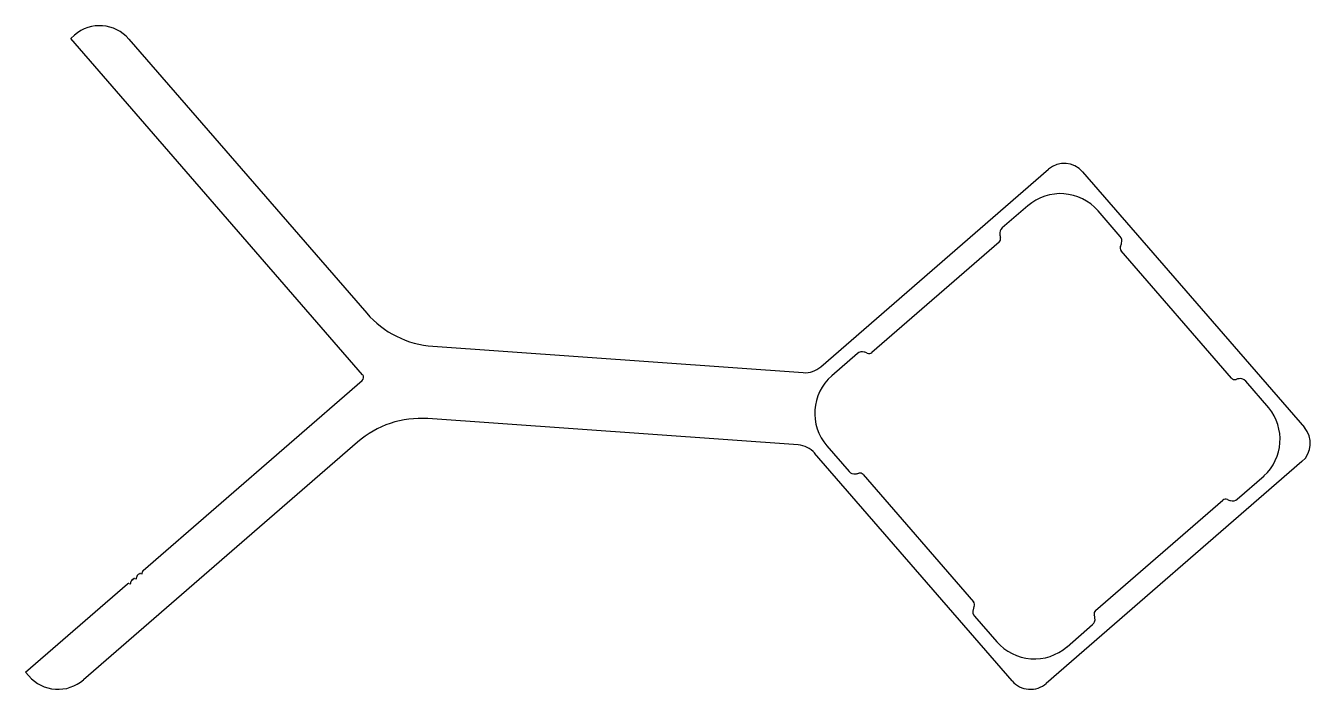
# Model space of a CAD drawing. Header units: inches. Extents: x -77 to 92, y -2 to 85.
import ezdxf

# ---------------------------------------------------------------- set-up
doc = ezdxf.new("R2010")
doc.units = ezdxf.units.IN
doc.header["$MEASUREMENT"] = 0

msp = doc.modelspace()

# ---------------------------------------------------------------- linework, layer by layer
at = {"color": 7, "linetype": 'ByBlock'}
for p, q in [((-71.08, 83.25), (-70.6, 83.67)), ((-32.75, 39.06), (-71.08, 83.25)), ((-63.44, 83.16), (-32.21, 47.17)), ((27.41, 40.13), (57.31, 66.06)), ((61.79, 65.74), (90.91, 32.16)), ((54.58, 61.26), (51.23, 58.35)), ((66.72, 57.25), (63.81, 60.6)), ((50.82, 56.49), (34.12, 42)), ((81.34, 38.65), (66.85, 55.35)), ((-23.52, 42.82), (25.11, 39.36)), ((32.22, 41.87), (28.87, 38.96)), ((-61.58, 13.38), (-32.8, 38.34)), ((86.24, 34.74), (83.2, 38.25)), ((24.43, 29.86), (-24.2, 33.32)), ((-33.42, 30.24), (-69.41, -0.98)), ((52.53, -1.12), (26.6, 28.78)), ((28.21, 29.73), (31.12, 26.38)), ((90.59, 27.69), (57.01, -1.44)), ((32.98, 25.98), (47.47, 9.27)), ((82.1, 22.76), (85.61, 25.8)), ((63.5, 8.13), (80.2, 22.62)), ((-63.19, 11.66), (-63.18, 11.9)), ((-63.09, 12.07), (-62.87, 12.26)), ((-62.87, 12.26), (-63.09, 12.07)), ((-63.09, 12.07), (-62.87, 12.26)), ((-62.87, 12.26), (-63.09, 12.07)), ((-63.09, 12.07), (-62.87, 12.26)), ((-62.87, 12.26), (-62.87, 12.26)), ((-62.69, 12.32), (-62.45, 12.3)), ((-62.44, 12.31), (-62.42, 12.55)), ((-62.34, 12.72), (-62.12, 12.92)), ((-61.93, 12.98), (-61.69, 12.96)), ((-61.68, 12.97), (-61.67, 13.21)), ((-61.58, 13.38), (-61.58, 13.38)), ((-61.58, 13.38), (-61.58, 13.38)), ((-61.58, 13.38), (-61.58, 13.38)), ((-61.58, 13.38), (-61.58, 13.38)), ((-77, 0.01), (-63.63, 11.61)), ((-63.63, 11.61), (-63.63, 11.61)), ((-63.63, 11.61), (-63.63, 11.61)), ((-63.44, 11.67), (-63.2, 11.65)), ((47.6, 7.37), (50.51, 4.02)), ((59.74, 3.36), (63.1, 6.27)), ((-76.58, -0.47), (-77, 0.01))]:
    msp.add_line(p, q, dxfattribs=at)
for centre, radius, start, end in [((-67.27, 79.83), 5.08, 40.9363, 130.9363), ((59.39, 63.66), 3.17, 40.9363, 130.9363), ((58.87, 56.32), 6.54, 40.9363, 130.9363), ((51.85, 57.63), 0.954, 130.9363, 188.0579), ((53.61, 57.88), 2.73, 188.0579, 196.8763), ((50.45, 56.92), 0.57, 310.9363, 16.8763), ((67.28, 55.73), 0.57, 154.9962, 220.9363), ((66, 56.63), 0.954, 343.8146, 40.9363), ((64.29, 57.12), 2.73, 334.9962, 343.8146), ((-22.62, 55.49), 12.7, 220.9363, 265.9363), ((32.85, 41.15), 0.954, 73.8146, 130.9363), ((32.35, 39.44), 2.73, 64.9962, 73.8146), ((33.75, 42.43), 0.57, 244.9962, 310.9363), ((-33.13, 38.73), 0.508, 310.9363, 40.9363), ((25.33, 42.53), 3.18, 265.9363, 310.9363), ((33.15, 34.02), 6.54, 130.9363, 220.9363), ((81.77, 39.02), 0.57, 220.9363, 286.8763), ((82.73, 35.86), 2.73, 98.0579, 106.8763), ((82.48, 37.62), 0.954, 40.9363, 98.0579), ((81.17, 30.61), 6.54, 312.6787, 39.1938), ((-25.1, 20.65), 12.7, 85.9363, 130.9363), ((88.51, 30.08), 3.18, 310.9363, 40.9363), ((24.21, 26.7), 3.17, 40.9363, 85.9363), ((31.84, 27), 0.954, 220.9363, 278.0579), ((31.59, 28.76), 2.73, 278.0579, 286.8763), ((32.55, 25.6), 0.57, 40.9363, 106.8763), ((80.57, 22.19), 0.57, 64.9962, 130.9363), ((81.97, 25.18), 2.73, 244.9962, 253.8146), ((81.47, 23.48), 0.954, 253.8146, 310.9363), ((-62.93, 11.88), 0.25, 130.9363, 175.9363), ((-62.71, 12.07), 0.25, 85.9363, 130.9363), ((-62.45, 12.31), 0.008, 265.9363, 355.9363), ((-62.17, 12.54), 0.25, 130.9363, 175.9363), ((-61.95, 12.73), 0.25, 85.9363, 130.9363), ((-61.69, 12.97), 0.008, 265.9363, 355.9363), ((-61.42, 13.19), 0.25, 130.9363, 175.9363), ((-63.46, 11.42), 0.25, 85.9363, 130.9363), ((-63.2, 11.66), 0.008, 265.9363, 355.9363), ((50.03, 7.5), 2.73, 154.9962, 163.8146), ((47.04, 8.9), 0.57, 334.9962, 40.9363), ((48.32, 8), 0.954, 163.8146, 220.9363), ((62.47, 6.99), 0.954, 310.9363, 8.0579), ((63.87, 7.7), 0.57, 130.9363, 196.8763), ((60.71, 6.74), 2.73, 8.0579, 16.8763), ((55.45, 8.31), 6.54, 220.9363, 310.9363), ((-72.74, 2.86), 5.08, 220.9363, 310.9363), ((54.93, 0.96), 3.18, 220.9363, 310.9363)]:
    msp.add_arc(centre, radius, start, end, dxfattribs=at)

doc.saveas('drawing.dxf')
